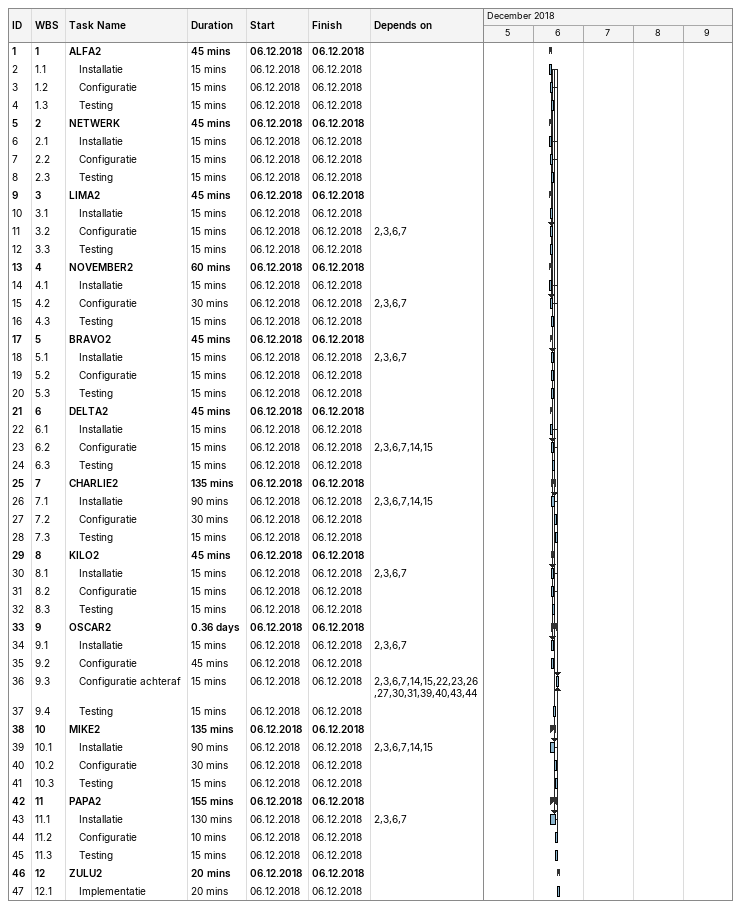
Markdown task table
| ID | WBS | Task | Duration | Start | Finish | Predecessors |
|---|---|---|---|---|---|---|
| 1 | 1 | **ALFA2** | 45min | 2018-12-06 | 2018-12-06 |  |
| 2 | 1.1 | Installatie | 15min | 2018-12-06 | 2018-12-06 |  |
| 3 | 1.2 | Configuratie | 15min | 2018-12-06 | 2018-12-06 |  |
| 4 | 1.3 | Testing | 15min | 2018-12-06 | 2018-12-06 |  |
| 5 | 2 | **NETWERK** | 45min | 2018-12-06 | 2018-12-06 |  |
| 6 | 2.1 | Installatie | 15min | 2018-12-06 | 2018-12-06 |  |
| 7 | 2.2 | Configuratie | 15min | 2018-12-06 | 2018-12-06 |  |
| 8 | 2.3 | Testing | 15min | 2018-12-06 | 2018-12-06 |  |
| 9 | 3 | **LIMA2** | 45min | 2018-12-06 | 2018-12-06 |  |
| 10 | 3.1 | Installatie | 15min | 2018-12-06 | 2018-12-06 |  |
| 11 | 3.2 | Configuratie | 15min | 2018-12-06 | 2018-12-06 | 2, 3, 6, 7 |
| 12 | 3.3 | Testing | 15min | 2018-12-06 | 2018-12-06 |  |
| 13 | 4 | **NOVEMBER2** | 60min | 2018-12-06 | 2018-12-06 |  |
| 14 | 4.1 | Installatie | 15min | 2018-12-06 | 2018-12-06 |  |
| 15 | 4.2 | Configuratie | 30min | 2018-12-06 | 2018-12-06 | 2, 3, 6, 7 |
| 16 | 4.3 | Testing | 15min | 2018-12-06 | 2018-12-06 |  |
| 17 | 5 | **BRAVO2** | 45min | 2018-12-06 | 2018-12-06 |  |
| 18 | 5.1 | Installatie | 15min | 2018-12-06 | 2018-12-06 | 2, 3, 6, 7 |
| 19 | 5.2 | Configuratie | 15min | 2018-12-06 | 2018-12-06 |  |
| 20 | 5.3 | Testing | 15min | 2018-12-06 | 2018-12-06 |  |
| 21 | 6 | **DELTA2** | 45min | 2018-12-06 | 2018-12-06 |  |
| 22 | 6.1 | Installatie | 15min | 2018-12-06 | 2018-12-06 |  |
| 23 | 6.2 | Configuratie | 15min | 2018-12-06 | 2018-12-06 | 2, 3, 6, 7, 14, 15 |
| 24 | 6.3 | Testing | 15min | 2018-12-06 | 2018-12-06 |  |
| 25 | 7 | **CHARLIE2** | 135min | 2018-12-06 | 2018-12-06 |  |
| 26 | 7.1 | Installatie | 90min | 2018-12-06 | 2018-12-06 | 2, 3, 6, 7, 14, 15 |
| 27 | 7.2 | Configuratie | 30min | 2018-12-06 | 2018-12-06 |  |
| 28 | 7.3 | Testing | 15min | 2018-12-06 | 2018-12-06 |  |
| 29 | 8 | **KILO2** | 45min | 2018-12-06 | 2018-12-06 |  |
| 30 | 8.1 | Installatie | 15min | 2018-12-06 | 2018-12-06 | 2, 3, 6, 7 |
| 31 | 8.2 | Configuratie | 15min | 2018-12-06 | 2018-12-06 |  |
| 32 | 8.3 | Testing | 15min | 2018-12-06 | 2018-12-06 |  |
| 33 | 9 | **OSCAR2** | 0.36d | 2018-12-06 | 2018-12-06 |  |
| 34 | 9.1 | Installatie | 15min | 2018-12-06 | 2018-12-06 | 2, 3, 6, 7 |
| 35 | 9.2 | Configuratie | 45min | 2018-12-06 | 2018-12-06 |  |
| 36 | 9.3 | Configuratie achteraf | 15min | 2018-12-06 | 2018-12-06 | 2, 3, 6, 7, 14, 15, 22, 23, 26, 27, 30, 31, 39, 40, 43, 44 |
| 37 | 9.4 | Testing | 15min | 2018-12-06 | 2018-12-06 |  |
| 38 | 10 | **MIKE2** | 135min | 2018-12-06 | 2018-12-06 |  |
| 39 | 10.1 | Installatie | 90min | 2018-12-06 | 2018-12-06 | 2, 3, 6, 7, 14, 15 |
| 40 | 10.2 | Configuratie | 30min | 2018-12-06 | 2018-12-06 |  |
| 41 | 10.3 | Testing | 15min | 2018-12-06 | 2018-12-06 |  |
| 42 | 11 | **PAPA2** | 155min | 2018-12-06 | 2018-12-06 |  |
| 43 | 11.1 | Installatie | 130min | 2018-12-06 | 2018-12-06 | 2, 3, 6, 7 |
| 44 | 11.2 | Configuratie | 10min | 2018-12-06 | 2018-12-06 |  |
| 45 | 11.3 | Testing | 15min | 2018-12-06 | 2018-12-06 |  |
| 46 | 12 | **ZULU2** | 20min | 2018-12-06 | 2018-12-06 |  |
| 47 | 12.1 | Implementatie | 20min | 2018-12-06 | 2018-12-06 |  |
